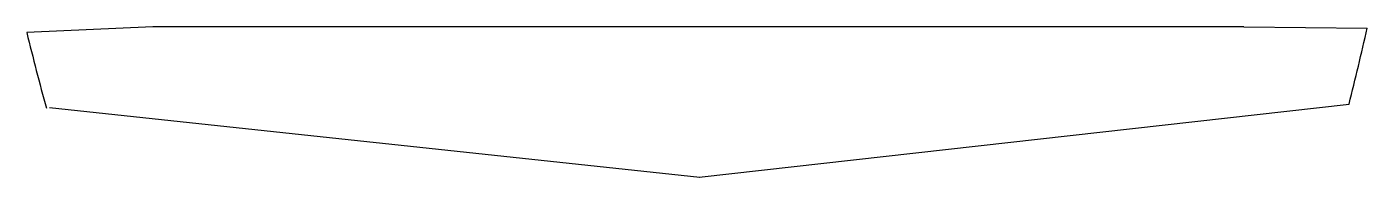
# Model space of a CAD drawing. Header units: millimetres. Extents: x 12.2 to 51.5, y -8.3 to -3.9.
import ezdxf

# ---------------------------------------------------------------- set-up
doc = ezdxf.new("R2010")
doc.units = ezdxf.units.MM
doc.layers.add('Corte exterior', color=1, linetype='Continuous', true_color=0xff0000)

msp = doc.modelspace()

# ---------------------------------------------------------------- linework, layer by layer
at = {"layer": 'Corte exterior'}
for p, q in [((15.9, -3.881), (12.203, -4.053)), ((47.9, -3.881), (15.9, -3.881)), ((47.9, -3.881), (51.521, -3.919)), ((12.868, -6.254), (31.944, -8.307)), ((31.926, -8.307), (50.99, -6.153))]:
    msp.add_line(p, q, dxfattribs=at)
for centre, radius, start, end in [((-28.415, 13.904), 81.899, 345.82415, 347.43032), ((83.194, 13.133), 73.042, 193.60851, 195.41197)]:
    msp.add_arc(centre, radius, start, end, dxfattribs=at)

doc.saveas('drawing.dxf')
